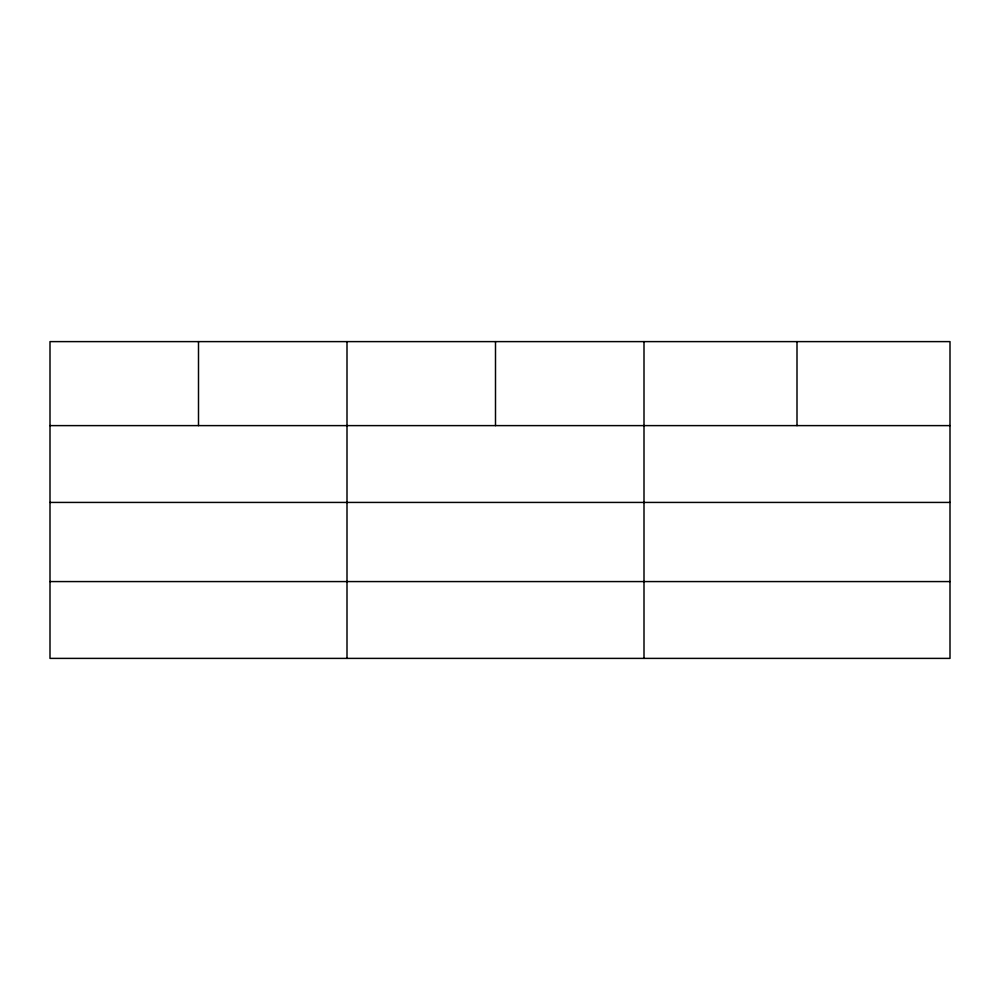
<?xml version="1.0" encoding="UTF-8"?>
<svg xmlns="http://www.w3.org/2000/svg" width="1000" height="1000" viewBox="0 0 1000 1000"><rect width="100%" height="100%" fill="white"/><g stroke="black" fill="none" stroke-linecap="round" stroke-linejoin="round"><path stroke-width="1.5" d="M950 502.425L950 341.613L50 341.613L50 658.388L950 658.388L950 502.425L50 502.425M50 425.613L950 425.613M50 581.575L950 581.575M797 341.613L797 425.613M644 341.613L644 658.388M495.5 341.613L495.5 425.613M347 341.613L347 658.388M198.5 341.613L198.5 425.613"/></g></svg>
